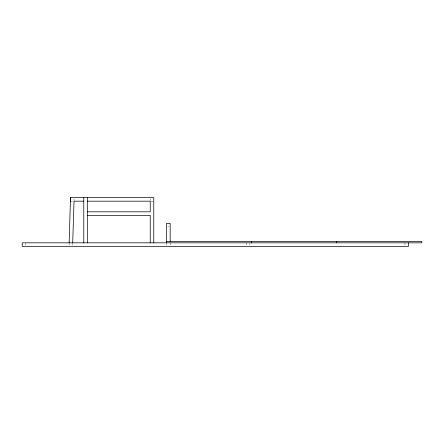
<?xml version="1.0" encoding="UTF-8"?>
<svg xmlns="http://www.w3.org/2000/svg" width="444" height="444" viewBox="0 0 444 444"><rect width="100%" height="100%" fill="white"/><g stroke="black" fill="none" stroke-linecap="round" stroke-linejoin="round"><path stroke-width="0.33" stroke-dasharray="2.22 1.67" d="M70.491 201.176L73.443 201.176M150.821 201.176L153.186 201.176M167.804 226.873L168.986 226.873M404.967 242.824L404.967 245.182M249.911 243.412L249.911 245.182M246.365 242.824L246.365 245.182M170.169 242.824L170.169 245.182M166.622 243.412L166.622 245.182M150.233 198.818L150.233 200.588M74.031 198.818L74.031 200.588M72.705 243.412L72.705 245.182M69.159 243.412L69.159 245.182M25.746 243.412L25.746 245.182"/><path stroke-width="0.67" d="M69.159 242.824L70.491 197.636L153.774 197.636L153.774 242.824M72.705 242.824L74.031 201.176L83.777 201.176M87.324 201.176L150.233 201.176L150.233 211.81L87.324 211.81M87.324 215.357L150.233 215.357L150.233 242.824M166.622 241.492L421.8 241.492L421.8 242.824L22.2 242.824L22.2 246.365L408.508 246.365L408.508 242.824M336.741 241.492L336.741 242.824M251.681 241.492L251.681 242.824M170.169 241.475L170.169 223.326L166.622 223.326L166.622 242.824M87.324 197.636L87.324 242.824M83.777 197.636L83.777 242.824M70.491 197.636L70.491 201.176"/></g></svg>
